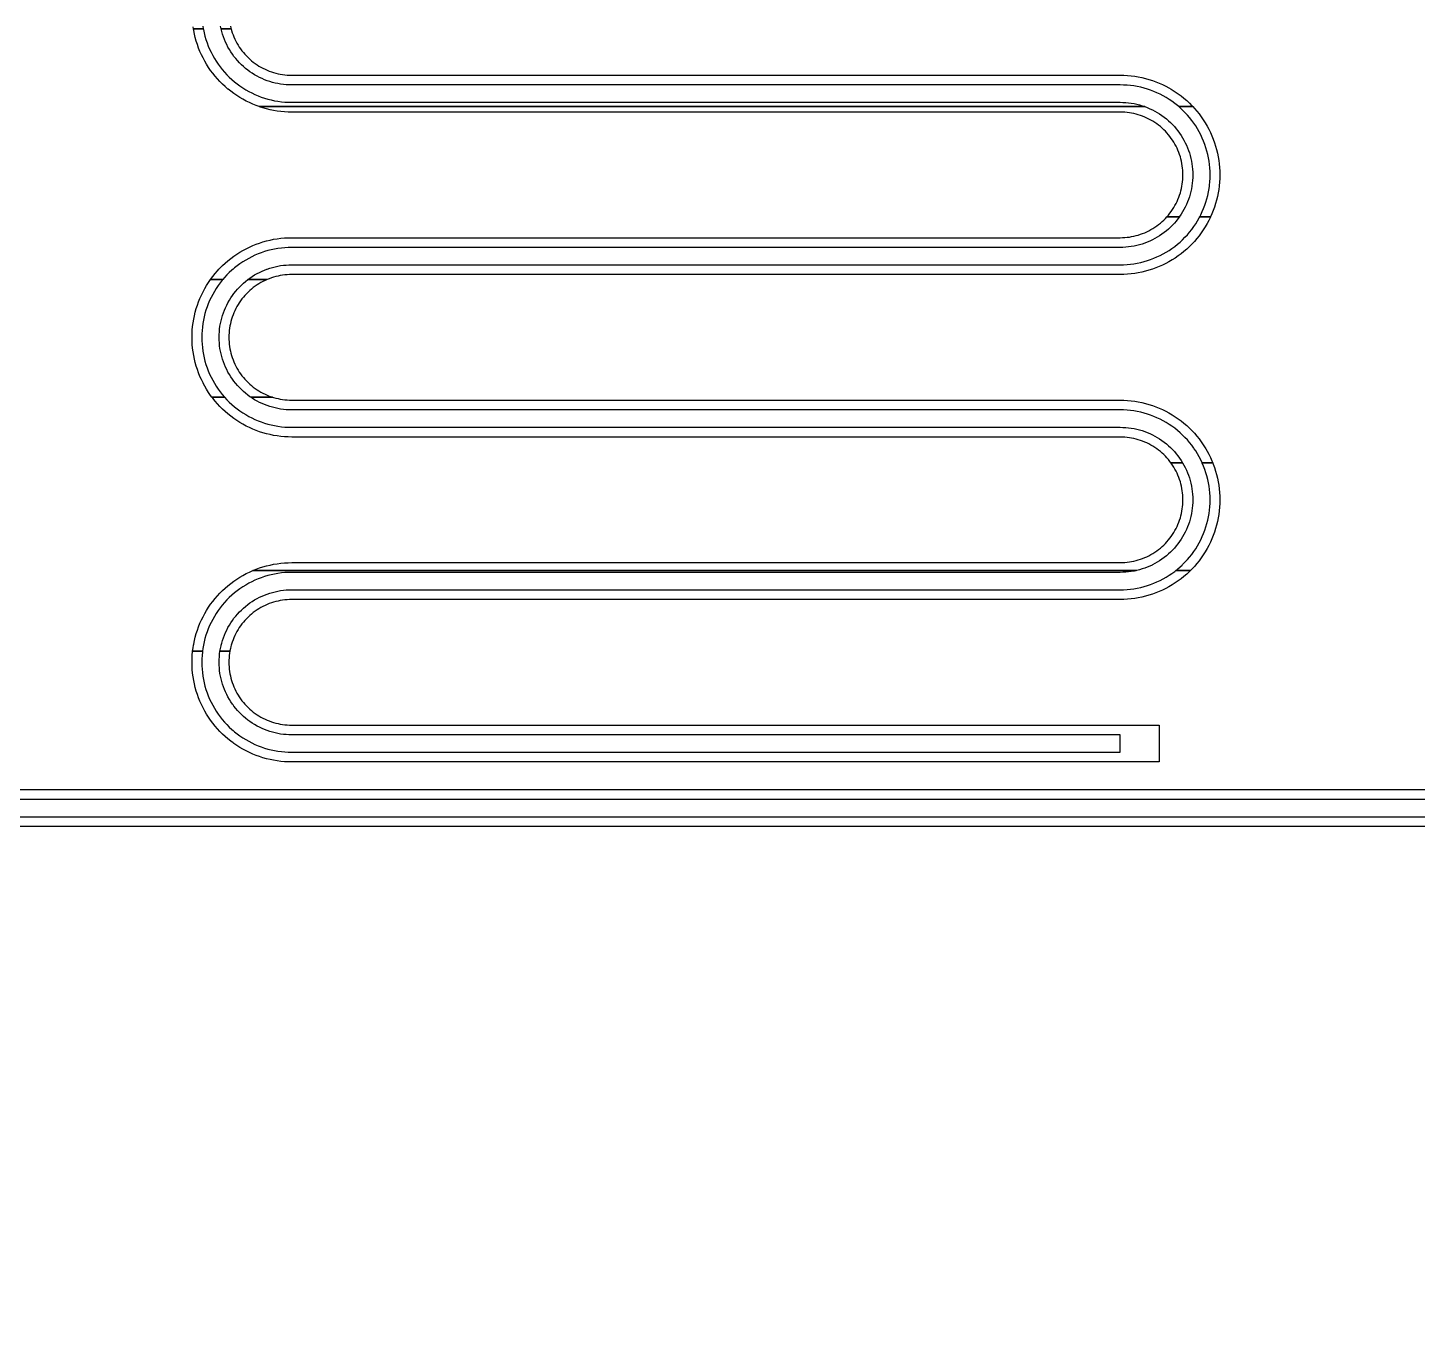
# Model space of a CAD drawing. Extents: x -4550 to 4550, y -4550 to 4550.
# Drawn here: x 1333 to 2188, y -318 to 480 of the extents above; entities that cross this region are included whole.
import ezdxf

# ---------------------------------------------------------------- set-up
doc = ezdxf.new("R2010")
doc.units = 0
doc.layers.add('L1D0', color=3, linetype='CONTINUOUS')

msp = doc.modelspace()

# ---------------------------------------------------------------- linework, layer by layer
at = {"layer": 'L1D0'}
for points in [[(1440.299, 481.251), (1440.599, 479.526), (1434.51, 479.526), (1434.304, 480.767)], [(1457.275, 481.296), (1457.607, 479.924), (1457.719, 479.526), (1451.524, 479.526), (1451.167, 481.199)], [(-3100, 11.35), (3100, 11.35), (3200, 318.3), (3668.3, 318.3), (3668.3, -318.3), (3200, -318.3), (3100, -11.35), (-3100, -11.35)], [(-3100, -5.35), (3100, -5.35), (3200, -150), (3500, -150), (3500, 150), (3200, 150), (3100, 5.35), (-3100, 5.35)]]:
    msp.add_lwpolyline(points, dxfattribs=at)
for points in [[(1474.953, 431.722), (1473.084, 432.398), (1471.006, 433.237), (1468.96, 434.151), (1466.948, 435.139), (1464.974, 436.2), (1463.04, 437.332), (1461.149, 438.534), (1459.303, 439.805), (1457.504, 441.142), (1455.847, 442.47), (1455.756, 442.543), (1454.06, 444.008), (1452.419, 445.534), (1450.834, 447.119), (1449.308, 448.76), (1447.843, 450.456), (1446.442, 452.204), (1445.105, 454.003), (1443.834, 455.849), (1442.632, 457.74), (1441.5, 459.674), (1440.439, 461.648), (1439.451, 463.66), (1438.537, 465.706), (1437.698, 467.784), (1436.936, 469.891), (1436.251, 472.025), (1435.645, 474.183), (1435.118, 476.361), (1434.671, 478.557), (1434.51, 479.526), (1440.599, 479.526), (1440.662, 479.162), (1441.106, 477.088), (1441.629, 475.033), (1442.23, 473), (1442.908, 470.991), (1443.663, 469.009), (1444.493, 467.058), (1445.397, 465.14), (1446.374, 463.258), (1447.423, 461.415), (1448.541, 459.614), (1449.728, 457.856), (1450.981, 456.145), (1452.298, 454.484), (1453.678, 452.874), (1455.119, 451.319), (1456.619, 449.819), (1458.174, 448.378), (1459.784, 446.998), (1461.445, 445.681), (1463.156, 444.428), (1464.914, 443.241), (1466.156, 442.47), (1466.715, 442.123), (1468.558, 441.074), (1470.44, 440.097), (1472.358, 439.193), (1474.309, 438.363), (1476.291, 437.608), (1478.3, 436.93), (1480.333, 436.329), (1482.388, 435.806), (1484.462, 435.362), (1486.551, 434.999), (1488.652, 434.715), (1490.763, 434.512), (1492.88, 434.391), (1495, 434.35), (2005, 434.35), (2006.71, 434.317), (2008.418, 434.219), (2010.121, 434.055), (2011.816, 433.827), (2013.501, 433.533), (2015.174, 433.176), (2016.831, 432.754), (2018.472, 432.269), (2020.092, 431.722)], [(2041.009, 431.722), (2040.216, 432.402), (2038.555, 433.719), (2036.844, 434.972), (2035.086, 436.159), (2033.285, 437.277), (2031.442, 438.326), (2029.56, 439.303), (2027.642, 440.207), (2025.691, 441.037), (2023.709, 441.792), (2021.7, 442.47), (2019.667, 443.071), (2017.612, 443.594), (2015.538, 444.038), (2013.449, 444.401), (2011.348, 444.685), (2009.237, 444.888), (2007.12, 445.009), (2005, 445.05), (1495, 445.05), (1493.29, 445.083), (1491.582, 445.181), (1489.879, 445.345), (1488.184, 445.573), (1486.499, 445.867), (1484.826, 446.224), (1483.169, 446.646), (1481.528, 447.131), (1479.908, 447.678), (1478.309, 448.287), (1476.735, 448.957), (1475.188, 449.686), (1473.67, 450.474), (1472.183, 451.32), (1470.73, 452.222), (1469.312, 453.179), (1467.932, 454.19), (1466.592, 455.253), (1465.293, 456.366), (1464.038, 457.529), (1462.829, 458.738), (1461.666, 459.993), (1460.553, 461.292), (1459.49, 462.632), (1458.479, 464.012), (1457.522, 465.43), (1456.62, 466.883), (1455.774, 468.37), (1454.986, 469.888), (1454.257, 471.435), (1453.587, 473.009), (1452.978, 474.608), (1452.431, 476.228), (1451.946, 477.869), (1451.524, 479.526), (1457.719, 479.526), (1457.989, 478.565), (1458.42, 477.221), (1458.9, 475.893), (1459.429, 474.584), (1460.004, 473.295), (1460.627, 472.028), (1461.295, 470.784), (1462.009, 469.566), (1462.766, 468.374), (1463.566, 467.211), (1464.409, 466.078), (1465.292, 464.977), (1466.215, 463.908), (1467.176, 462.874), (1468.174, 461.876), (1469.208, 460.915), (1470.277, 459.992), (1471.378, 459.109), (1472.511, 458.266), (1473.674, 457.466), (1474.866, 456.709), (1476.084, 455.995), (1477.328, 455.327), (1478.595, 454.704), (1479.884, 454.129), (1481.193, 453.6), (1482.521, 453.12), (1483.865, 452.689), (1485.224, 452.307), (1486.596, 451.975), (1487.98, 451.693), (1489.373, 451.462), (1490.773, 451.282), (1492.179, 451.153), (1493.588, 451.076), (1495, 451.05), (2005, 451.05), (2007.241, 451.009), (2009.478, 450.886), (2011.71, 450.682), (2013.933, 450.396), (2016.143, 450.029), (2018.339, 449.582), (2020.517, 449.055), (2022.675, 448.449), (2024.809, 447.764), (2026.916, 447.002), (2028.994, 446.163), (2031.04, 445.249), (2033.052, 444.261), (2035.026, 443.2), (2036.273, 442.47), (2036.96, 442.068), (2038.851, 440.866), (2040.697, 439.595), (2042.496, 438.258), (2044.244, 436.857), (2045.94, 435.392), (2047.581, 433.866), (2049.166, 432.281), (2049.686, 431.722)], [(2033.785, 363.908), (2034.708, 364.977), (2035.591, 366.078), (2036.434, 367.211), (2037.234, 368.374), (2037.991, 369.566), (2038.705, 370.784), (2039.373, 372.028), (2039.996, 373.295), (2040.571, 374.584), (2041.1, 375.893), (2041.58, 377.221), (2042.011, 378.565), (2042.393, 379.924), (2042.725, 381.296), (2043.007, 382.68), (2043.238, 384.073), (2043.418, 385.473), (2043.547, 386.879), (2043.624, 388.288), (2043.65, 389.7), (2043.624, 391.112), (2043.547, 392.521), (2043.418, 393.927), (2043.238, 395.327), (2043.007, 396.72), (2042.725, 398.104), (2042.393, 399.476), (2042.011, 400.835), (2041.58, 402.179), (2041.1, 403.507), (2040.571, 404.816), (2039.996, 406.105), (2039.373, 407.372), (2038.705, 408.616), (2037.991, 409.834), (2037.234, 411.026), (2036.434, 412.189), (2035.591, 413.322), (2034.708, 414.423), (2033.785, 415.492), (2032.824, 416.526), (2031.826, 417.524), (2030.792, 418.485), (2029.723, 419.408), (2028.622, 420.291), (2027.489, 421.134), (2026.326, 421.934), (2025.134, 422.691), (2023.916, 423.405), (2022.672, 424.073), (2021.405, 424.696), (2020.116, 425.271), (2018.807, 425.8), (2017.479, 426.28), (2016.135, 426.711), (2014.776, 427.093), (2013.404, 427.425), (2012.02, 427.707), (2010.627, 427.938), (2009.227, 428.118), (2007.821, 428.247), (2006.412, 428.324), (2005, 428.35), (1495, 428.35), (1492.759, 428.391), (1490.522, 428.514), (1488.29, 428.718), (1486.067, 429.004), (1483.857, 429.371), (1481.661, 429.818), (1479.483, 430.345), (1477.325, 430.951), (1475.191, 431.636), (1474.953, 431.722), (2020.092, 431.722), (2021.691, 431.113), (2023.265, 430.443), (2024.812, 429.714), (2026.33, 428.926), (2027.817, 428.08), (2029.27, 427.178), (2030.688, 426.221), (2032.068, 425.21), (2033.408, 424.147), (2034.707, 423.034), (2035.962, 421.871), (2037.171, 420.662), (2038.334, 419.407), (2039.447, 418.108), (2040.51, 416.768), (2041.521, 415.388), (2042.478, 413.97), (2043.38, 412.517), (2044.226, 411.03), (2045.014, 409.512), (2045.743, 407.965), (2046.413, 406.391), (2047.022, 404.792), (2047.569, 403.172), (2048.054, 401.531), (2048.476, 399.874), (2048.833, 398.201), (2049.127, 396.516), (2049.355, 394.821), (2049.519, 393.118), (2049.617, 391.41), (2049.65, 389.7), (2049.617, 387.99), (2049.519, 386.282), (2049.355, 384.579), (2049.127, 382.884), (2049.091, 382.68), (2048.833, 381.199), (2048.476, 379.526), (2048.054, 377.869), (2047.569, 376.228), (2047.022, 374.608), (2046.413, 373.009), (2045.743, 371.435), (2045.014, 369.888), (2044.226, 368.37), (2043.38, 366.883), (2042.478, 365.43), (2041.521, 364.012), (2041.445, 363.908)], [(2053.963, 363.908), (2054.603, 365.14), (2055.507, 367.058), (2056.337, 369.009), (2057.092, 370.991), (2057.77, 373), (2058.371, 375.033), (2058.894, 377.088), (2059.338, 379.162), (2059.701, 381.251), (2059.894, 382.68), (2059.985, 383.352), (2060.188, 385.463), (2060.309, 387.58), (2060.35, 389.7), (2060.309, 391.82), (2060.188, 393.937), (2059.985, 396.048), (2059.701, 398.149), (2059.338, 400.238), (2058.894, 402.312), (2058.371, 404.367), (2057.77, 406.4), (2057.092, 408.409), (2056.337, 410.391), (2055.507, 412.342), (2054.603, 414.26), (2053.626, 416.142), (2052.577, 417.985), (2051.459, 419.786), (2050.272, 421.544), (2049.019, 423.255), (2047.702, 424.916), (2046.322, 426.526), (2044.881, 428.081), (2043.381, 429.581), (2041.826, 431.022), (2041.009, 431.722), (2049.686, 431.722), (2050.692, 430.64), (2052.157, 428.944), (2053.558, 427.196), (2054.895, 425.397), (2056.166, 423.551), (2057.368, 421.66), (2058.5, 419.726), (2059.561, 417.752), (2060.549, 415.74), (2061.463, 413.694), (2062.302, 411.616), (2063.064, 409.509), (2063.749, 407.375), (2064.355, 405.217), (2064.882, 403.039), (2065.329, 400.843), (2065.696, 398.633), (2065.982, 396.41), (2066.186, 394.178), (2066.309, 391.941), (2066.35, 389.7), (2066.309, 387.459), (2066.186, 385.222), (2065.982, 382.99), (2065.942, 382.68), (2065.696, 380.767), (2065.329, 378.557), (2064.882, 376.361), (2064.355, 374.183), (2063.749, 372.025), (2063.064, 369.891), (2062.302, 367.784), (2061.463, 365.706), (2060.66, 363.908)], [(1444.976, 325.21), (1445.105, 325.397), (1446.442, 327.196), (1447.843, 328.944), (1449.308, 330.64), (1450.234, 331.636), (1450.834, 332.281), (1452.419, 333.866), (1454.06, 335.392), (1455.756, 336.857), (1457.504, 338.258), (1459.303, 339.595), (1461.149, 340.866), (1463.04, 342.068), (1464.974, 343.2), (1466.948, 344.261), (1468.96, 345.249), (1471.006, 346.163), (1473.084, 347.002), (1475.191, 347.764), (1477.325, 348.449), (1479.483, 349.055), (1481.661, 349.582), (1483.857, 350.029), (1486.067, 350.396), (1488.29, 350.682), (1490.522, 350.886), (1492.759, 351.009), (1495, 351.05), (2005, 351.05), (2006.412, 351.076), (2007.821, 351.153), (2009.227, 351.282), (2010.627, 351.462), (2012.02, 351.693), (2013.404, 351.975), (2014.776, 352.307), (2016.135, 352.689), (2017.479, 353.12), (2018.807, 353.6), (2020.116, 354.129), (2021.405, 354.704), (2022.672, 355.327), (2023.916, 355.995), (2025.134, 356.709), (2026.326, 357.466), (2027.489, 358.266), (2028.622, 359.109), (2029.723, 359.992), (2030.792, 360.915), (2031.826, 361.876), (2032.824, 362.874), (2033.785, 363.908), (2041.445, 363.908), (2040.51, 362.632), (2039.447, 361.292), (2038.334, 359.993), (2037.171, 358.738), (2035.962, 357.529), (2034.707, 356.366), (2033.408, 355.253), (2032.068, 354.19), (2030.688, 353.179), (2029.27, 352.222), (2027.817, 351.32), (2026.33, 350.474), (2024.812, 349.686), (2023.265, 348.957), (2021.691, 348.287), (2020.092, 347.678), (2018.472, 347.131), (2016.831, 346.646), (2015.174, 346.224), (2013.501, 345.867), (2011.816, 345.573), (2010.121, 345.345), (2008.418, 345.181), (2006.71, 345.083), (2005, 345.05), (1495, 345.05), (1492.88, 345.009), (1490.763, 344.888), (1488.652, 344.685), (1486.551, 344.401), (1484.462, 344.038), (1482.388, 343.594), (1480.333, 343.071), (1478.3, 342.47), (1476.291, 341.792), (1474.309, 341.037), (1472.358, 340.207), (1470.44, 339.303), (1468.558, 338.326), (1466.715, 337.277), (1464.914, 336.159), (1463.156, 334.972), (1461.445, 333.719), (1459.784, 332.402), (1458.89, 331.636), (1458.174, 331.022), (1456.619, 329.581), (1455.119, 328.081), (1453.678, 326.526), (1452.55, 325.21)], [(1467.932, 325.21), (1469.312, 326.221), (1470.73, 327.178), (1472.183, 328.08), (1473.67, 328.926), (1475.188, 329.714), (1476.735, 330.443), (1478.309, 331.113), (1479.682, 331.636), (1479.908, 331.722), (1481.528, 332.269), (1483.169, 332.754), (1484.826, 333.176), (1486.499, 333.533), (1488.184, 333.827), (1489.879, 334.055), (1491.582, 334.219), (1493.29, 334.317), (1495, 334.35), (2005, 334.35), (2007.12, 334.391), (2009.237, 334.512), (2011.348, 334.715), (2013.449, 334.999), (2015.538, 335.362), (2017.612, 335.806), (2019.667, 336.329), (2021.7, 336.93), (2023.709, 337.608), (2025.691, 338.363), (2027.642, 339.193), (2029.56, 340.097), (2031.442, 341.074), (2033.285, 342.123), (2035.086, 343.241), (2036.844, 344.428), (2038.555, 345.681), (2040.216, 346.998), (2041.826, 348.378), (2043.381, 349.819), (2044.881, 351.319), (2046.322, 352.874), (2047.702, 354.484), (2049.019, 356.145), (2050.272, 357.856), (2051.459, 359.614), (2052.577, 361.415), (2053.626, 363.258), (2053.963, 363.908), (2060.66, 363.908), (2060.549, 363.66), (2059.561, 361.648), (2058.5, 359.674), (2057.368, 357.74), (2056.166, 355.849), (2054.895, 354.003), (2053.558, 352.204), (2052.157, 350.456), (2050.692, 348.76), (2049.166, 347.119), (2047.581, 345.534), (2045.94, 344.008), (2044.244, 342.543), (2042.496, 341.142), (2040.697, 339.805), (2038.851, 338.534), (2036.96, 337.332), (2035.026, 336.2), (2033.052, 335.139), (2031.04, 334.151), (2028.994, 333.237), (2026.916, 332.398), (2024.809, 331.636), (2022.675, 330.951), (2020.517, 330.345), (2018.339, 329.818), (2016.143, 329.371), (2013.933, 329.004), (2011.71, 328.718), (2009.478, 328.514), (2007.241, 328.391), (2005, 328.35), (1495, 328.35), (1493.588, 328.324), (1492.179, 328.247), (1490.773, 328.118), (1489.373, 327.938), (1487.98, 327.707), (1486.596, 327.425), (1485.224, 327.093), (1483.865, 326.711), (1482.521, 326.28), (1481.193, 325.8), (1479.884, 325.271), (1479.747, 325.21)], [(1445.944, 252.874), (1445.105, 254.003), (1443.834, 255.849), (1442.632, 257.74), (1441.5, 259.674), (1440.564, 261.415), (1440.439, 261.648), (1439.451, 263.66), (1438.537, 265.706), (1437.698, 267.784), (1436.936, 269.891), (1436.251, 272.025), (1435.645, 274.183), (1435.118, 276.361), (1434.671, 278.557), (1434.304, 280.767), (1434.018, 282.99), (1433.814, 285.222), (1433.691, 287.459), (1433.65, 289.7), (1433.691, 291.941), (1433.814, 294.178), (1434.018, 296.41), (1434.304, 298.633), (1434.671, 300.843), (1435.118, 303.039), (1435.645, 305.217), (1436.251, 307.375), (1436.936, 309.509), (1437.698, 311.616), (1438.537, 313.694), (1439.451, 315.74), (1440.439, 317.752), (1441.5, 319.726), (1442.632, 321.66), (1443.834, 323.551), (1444.976, 325.21), (1452.55, 325.21), (1452.298, 324.916), (1450.981, 323.255), (1449.728, 321.544), (1448.541, 319.786), (1447.423, 317.985), (1446.374, 316.142), (1445.397, 314.26), (1444.493, 312.342), (1443.663, 310.391), (1442.908, 308.409), (1442.23, 306.4), (1441.629, 304.367), (1441.106, 302.312), (1440.662, 300.238), (1440.299, 298.149), (1440.015, 296.048), (1439.812, 293.937), (1439.691, 291.82), (1439.65, 289.7), (1439.691, 287.58), (1439.812, 285.463), (1440.015, 283.352), (1440.299, 281.251), (1440.662, 279.162), (1441.106, 277.088), (1441.629, 275.033), (1442.23, 273), (1442.908, 270.991), (1443.663, 269.009), (1444.493, 267.058), (1445.397, 265.14), (1446.374, 263.258), (1447.423, 261.415), (1448.541, 259.614), (1449.728, 257.856), (1450.981, 256.145), (1452.298, 254.484), (1453.678, 252.874)], [(1469.764, 252.874), (1469.312, 253.179), (1467.932, 254.19), (1466.592, 255.253), (1465.293, 256.366), (1464.038, 257.529), (1462.829, 258.738), (1461.666, 259.993), (1460.553, 261.292), (1460.455, 261.415), (1459.49, 262.632), (1458.479, 264.012), (1457.522, 265.43), (1456.62, 266.883), (1455.774, 268.37), (1454.986, 269.888), (1454.257, 271.435), (1453.587, 273.009), (1452.978, 274.608), (1452.431, 276.228), (1451.946, 277.869), (1451.524, 279.526), (1451.167, 281.199), (1450.873, 282.884), (1450.645, 284.579), (1450.481, 286.282), (1450.383, 287.99), (1450.35, 289.7), (1450.383, 291.41), (1450.481, 293.118), (1450.645, 294.821), (1450.873, 296.516), (1451.167, 298.201), (1451.524, 299.874), (1451.946, 301.531), (1452.431, 303.172), (1452.978, 304.792), (1453.587, 306.391), (1454.257, 307.965), (1454.986, 309.512), (1455.774, 311.03), (1456.62, 312.517), (1457.522, 313.97), (1458.479, 315.388), (1459.49, 316.768), (1460.553, 318.108), (1461.666, 319.407), (1462.829, 320.662), (1464.038, 321.871), (1465.293, 323.034), (1466.592, 324.147), (1467.932, 325.21), (1479.747, 325.21), (1478.595, 324.696), (1477.328, 324.073), (1476.084, 323.405), (1474.866, 322.691), (1473.674, 321.934), (1472.511, 321.134), (1471.378, 320.291), (1470.277, 319.408), (1469.208, 318.485), (1468.174, 317.524), (1467.176, 316.526), (1466.215, 315.492), (1465.292, 314.423), (1464.409, 313.322), (1463.566, 312.189), (1462.766, 311.026), (1462.009, 309.834), (1461.295, 308.616), (1460.627, 307.372), (1460.004, 306.105), (1459.429, 304.816), (1458.9, 303.507), (1458.42, 302.179), (1457.989, 300.835), (1457.607, 299.476), (1457.275, 298.104), (1456.993, 296.72), (1456.762, 295.327), (1456.582, 293.927), (1456.453, 292.521), (1456.376, 291.112), (1456.35, 289.7), (1456.376, 288.288), (1456.453, 286.879), (1456.582, 285.473), (1456.762, 284.073), (1456.993, 282.68), (1457.275, 281.296), (1457.607, 279.924), (1457.989, 278.565), (1458.42, 277.221), (1458.9, 275.893), (1459.429, 274.584), (1460.004, 273.295), (1460.627, 272.028), (1461.295, 270.784), (1462.009, 269.566), (1462.766, 268.374), (1463.566, 267.211), (1464.409, 266.078), (1465.292, 264.977), (1466.215, 263.908), (1467.176, 262.874), (1468.174, 261.876), (1468.67, 261.415), (1469.208, 260.915), (1470.277, 259.992), (1471.378, 259.109), (1472.511, 258.266), (1473.674, 257.466), (1474.866, 256.709), (1476.084, 255.995), (1477.328, 255.327), (1478.595, 254.704), (1479.884, 254.129), (1481.193, 253.6), (1482.521, 253.12), (1483.288, 252.874)], [(2036.19, 212.517), (2035.591, 213.322), (2034.708, 214.423), (2033.785, 215.492), (2032.824, 216.526), (2031.826, 217.524), (2030.792, 218.485), (2029.723, 219.408), (2028.622, 220.291), (2027.489, 221.134), (2026.326, 221.934), (2025.134, 222.691), (2023.916, 223.405), (2022.672, 224.073), (2021.405, 224.696), (2020.116, 225.271), (2018.807, 225.8), (2017.479, 226.28), (2016.135, 226.711), (2014.776, 227.093), (2013.404, 227.425), (2012.02, 227.707), (2010.627, 227.938), (2009.227, 228.118), (2007.821, 228.247), (2006.412, 228.324), (2005, 228.35), (1495, 228.35), (1492.759, 228.391), (1490.522, 228.514), (1488.29, 228.718), (1486.067, 229.004), (1483.857, 229.371), (1481.661, 229.818), (1479.483, 230.345), (1477.325, 230.951), (1475.191, 231.636), (1473.084, 232.398), (1471.006, 233.237), (1468.96, 234.151), (1466.948, 235.139), (1464.974, 236.2), (1463.04, 237.332), (1461.149, 238.534), (1459.303, 239.805), (1457.504, 241.142), (1455.756, 242.543), (1454.06, 244.008), (1452.419, 245.534), (1450.834, 247.119), (1449.308, 248.76), (1447.843, 250.456), (1446.442, 252.204), (1445.944, 252.874), (1453.678, 252.874), (1455.119, 251.319), (1456.619, 249.819), (1458.174, 248.378), (1459.784, 246.998), (1461.445, 245.681), (1463.156, 244.428), (1464.914, 243.241), (1466.715, 242.123), (1468.558, 241.074), (1470.44, 240.097), (1472.358, 239.193), (1474.309, 238.363), (1476.291, 237.608), (1478.3, 236.93), (1480.333, 236.329), (1482.388, 235.806), (1484.462, 235.362), (1486.551, 234.999), (1488.652, 234.715), (1490.763, 234.512), (1492.88, 234.391), (1495, 234.35), (2005, 234.35), (2006.71, 234.317), (2008.418, 234.219), (2010.121, 234.055), (2011.816, 233.827), (2013.501, 233.533), (2015.174, 233.176), (2016.831, 232.754), (2018.472, 232.269), (2020.092, 231.722), (2021.691, 231.113), (2023.265, 230.443), (2024.812, 229.714), (2026.33, 228.926), (2027.817, 228.08), (2029.27, 227.178), (2030.688, 226.221), (2032.068, 225.21), (2033.408, 224.147), (2034.707, 223.034), (2035.962, 221.871), (2037.171, 220.662), (2038.334, 219.407), (2039.447, 218.108), (2040.51, 216.768), (2041.521, 215.388), (2042.478, 213.97), (2043.38, 212.517)], [(2055.425, 212.517), (2054.603, 214.26), (2053.626, 216.142), (2052.577, 217.985), (2051.459, 219.786), (2050.549, 221.134), (2050.272, 221.544), (2049.019, 223.255), (2047.702, 224.916), (2046.322, 226.526), (2044.881, 228.081), (2043.381, 229.581), (2041.826, 231.022), (2040.216, 232.402), (2038.555, 233.719), (2036.844, 234.972), (2035.086, 236.159), (2033.285, 237.277), (2031.442, 238.326), (2029.56, 239.303), (2027.642, 240.207), (2025.691, 241.037), (2023.709, 241.792), (2021.7, 242.47), (2019.667, 243.071), (2017.612, 243.594), (2015.538, 244.038), (2013.449, 244.401), (2011.348, 244.685), (2009.237, 244.888), (2007.12, 245.009), (2005, 245.05), (1495, 245.05), (1493.29, 245.083), (1491.582, 245.181), (1489.879, 245.345), (1488.184, 245.573), (1486.499, 245.867), (1484.826, 246.224), (1483.169, 246.646), (1481.528, 247.131), (1479.908, 247.678), (1478.309, 248.287), (1476.735, 248.957), (1475.188, 249.686), (1473.67, 250.474), (1472.183, 251.32), (1470.73, 252.222), (1469.764, 252.874), (1483.288, 252.874), (1483.865, 252.689), (1485.224, 252.307), (1486.596, 251.975), (1487.98, 251.693), (1489.373, 251.462), (1490.773, 251.282), (1492.179, 251.153), (1493.588, 251.076), (1495, 251.05), (2005, 251.05), (2007.241, 251.009), (2009.478, 250.886), (2011.71, 250.682), (2013.933, 250.396), (2016.143, 250.029), (2018.339, 249.582), (2020.517, 249.055), (2022.675, 248.449), (2024.809, 247.764), (2026.916, 247.002), (2028.994, 246.163), (2031.04, 245.249), (2033.052, 244.261), (2035.026, 243.2), (2036.96, 242.068), (2038.851, 240.866), (2040.697, 239.595), (2042.496, 238.258), (2044.244, 236.857), (2045.94, 235.392), (2047.581, 233.866), (2049.166, 232.281), (2050.692, 230.64), (2052.157, 228.944), (2053.558, 227.196), (2054.895, 225.397), (2056.166, 223.551), (2057.368, 221.66), (2057.676, 221.134), (2058.5, 219.726), (2059.561, 217.752), (2060.549, 215.74), (2061.463, 213.694), (2061.938, 212.517)], [(1471.006, 146.163), (1473.084, 147.002), (1475.191, 147.764), (1477.325, 148.449), (1479.483, 149.055), (1481.661, 149.582), (1483.857, 150.029), (1486.067, 150.396), (1488.29, 150.682), (1490.522, 150.886), (1492.759, 151.009), (1495, 151.05), (2005, 151.05), (2006.412, 151.076), (2007.821, 151.153), (2009.227, 151.282), (2010.627, 151.462), (2012.02, 151.693), (2013.404, 151.975), (2014.776, 152.307), (2016.135, 152.689), (2017.479, 153.12), (2018.807, 153.6), (2020.116, 154.129), (2021.405, 154.704), (2022.672, 155.327), (2023.916, 155.995), (2025.134, 156.709), (2026.326, 157.466), (2027.489, 158.266), (2028.622, 159.109), (2029.723, 159.992), (2030.792, 160.915), (2031.826, 161.876), (2032.824, 162.874), (2033.785, 163.908), (2034.708, 164.977), (2035.591, 166.078), (2036.434, 167.211), (2037.234, 168.374), (2037.991, 169.566), (2038.705, 170.784), (2039.373, 172.028), (2039.996, 173.295), (2040.571, 174.584), (2041.1, 175.893), (2041.58, 177.221), (2042.011, 178.565), (2042.393, 179.924), (2042.725, 181.296), (2043.007, 182.68), (2043.238, 184.073), (2043.418, 185.473), (2043.547, 186.879), (2043.624, 188.288), (2043.65, 189.7), (2043.624, 191.112), (2043.547, 192.521), (2043.418, 193.927), (2043.238, 195.327), (2043.007, 196.72), (2042.725, 198.104), (2042.393, 199.476), (2042.011, 200.835), (2041.58, 202.179), (2041.1, 203.507), (2040.571, 204.816), (2039.996, 206.105), (2039.373, 207.372), (2038.705, 208.616), (2037.991, 209.834), (2037.234, 211.026), (2036.434, 212.189), (2036.19, 212.517), (2043.38, 212.517), (2044.226, 211.03), (2045.014, 209.512), (2045.743, 207.965), (2046.413, 206.391), (2047.022, 204.792), (2047.569, 203.172), (2048.054, 201.531), (2048.476, 199.874), (2048.833, 198.201), (2049.127, 196.516), (2049.355, 194.821), (2049.519, 193.118), (2049.617, 191.41), (2049.65, 189.7), (2049.617, 187.99), (2049.519, 186.282), (2049.355, 184.579), (2049.127, 182.884), (2048.833, 181.199), (2048.476, 179.526), (2048.054, 177.869), (2047.569, 176.228), (2047.022, 174.608), (2046.413, 173.009), (2045.743, 171.435), (2045.014, 169.888), (2044.226, 168.37), (2043.38, 166.883), (2042.478, 165.43), (2041.521, 164.012), (2040.51, 162.632), (2039.447, 161.292), (2038.334, 159.993), (2037.171, 158.738), (2035.962, 157.529), (2034.707, 156.366), (2033.408, 155.253), (2032.068, 154.19), (2030.688, 153.179), (2029.27, 152.222), (2027.817, 151.32), (2026.33, 150.474), (2024.812, 149.686), (2024.591, 149.582), (2023.265, 148.957), (2021.691, 148.287), (2020.092, 147.678), (2018.472, 147.131), (2016.831, 146.646), (2015.174, 146.224), (2014.888, 146.163)], [(2039.163, 146.163), (2040.216, 146.998), (2041.826, 148.378), (2043.125, 149.582), (2043.381, 149.819), (2044.881, 151.319), (2046.322, 152.874), (2047.702, 154.484), (2049.019, 156.145), (2050.272, 157.856), (2051.459, 159.614), (2052.577, 161.415), (2053.626, 163.258), (2054.603, 165.14), (2055.507, 167.058), (2056.337, 169.009), (2057.092, 170.991), (2057.77, 173), (2058.371, 175.033), (2058.894, 177.088), (2059.338, 179.162), (2059.701, 181.251), (2059.985, 183.352), (2060.188, 185.463), (2060.309, 187.58), (2060.35, 189.7), (2060.309, 191.82), (2060.188, 193.937), (2059.985, 196.048), (2059.701, 198.149), (2059.338, 200.238), (2058.894, 202.312), (2058.371, 204.367), (2057.77, 206.4), (2057.092, 208.409), (2056.337, 210.391), (2055.507, 212.342), (2055.425, 212.517), (2061.938, 212.517), (2062.302, 211.616), (2063.064, 209.509), (2063.749, 207.375), (2064.355, 205.217), (2064.882, 203.039), (2065.329, 200.843), (2065.696, 198.633), (2065.982, 196.41), (2066.186, 194.178), (2066.309, 191.941), (2066.35, 189.7), (2066.309, 187.459), (2066.186, 185.222), (2065.982, 182.99), (2065.696, 180.767), (2065.329, 178.557), (2064.882, 176.361), (2064.355, 174.183), (2063.749, 172.025), (2063.064, 169.891), (2062.302, 167.784), (2061.463, 165.706), (2060.549, 163.66), (2059.561, 161.648), (2058.5, 159.674), (2057.368, 157.74), (2056.166, 155.849), (2054.895, 154.003), (2053.558, 152.204), (2052.157, 150.456), (2051.402, 149.582), (2050.692, 148.76), (2049.166, 147.119), (2048.21, 146.163)], [(1434.032, 96.516), (1434.304, 98.633), (1434.571, 100.238), (1434.671, 100.843), (1435.118, 103.039), (1435.645, 105.217), (1436.251, 107.375), (1436.936, 109.509), (1437.698, 111.616), (1438.537, 113.694), (1439.451, 115.74), (1440.439, 117.752), (1441.5, 119.726), (1442.632, 121.66), (1443.834, 123.551), (1445.105, 125.397), (1446.442, 127.196), (1447.843, 128.944), (1449.308, 130.64), (1450.834, 132.281), (1452.419, 133.866), (1454.06, 135.392), (1455.756, 136.857), (1457.504, 138.258), (1459.303, 139.595), (1461.149, 140.866), (1463.04, 142.068), (1464.974, 143.2), (1466.948, 144.261), (1468.96, 145.249), (1471.006, 146.163), (2014.888, 146.163), (2013.501, 145.867), (2011.816, 145.573), (2010.121, 145.345), (2008.418, 145.181), (2006.71, 145.083), (2005, 145.05), (1495, 145.05), (1492.88, 145.009), (1490.763, 144.888), (1488.652, 144.685), (1486.551, 144.401), (1484.462, 144.038), (1482.388, 143.594), (1480.333, 143.071), (1478.3, 142.47), (1476.291, 141.792), (1474.309, 141.037), (1472.358, 140.207), (1470.44, 139.303), (1468.558, 138.326), (1466.715, 137.277), (1464.914, 136.159), (1463.156, 134.972), (1461.445, 133.719), (1459.784, 132.402), (1458.174, 131.022), (1456.619, 129.581), (1455.119, 128.081), (1453.678, 126.526), (1452.298, 124.916), (1450.981, 123.255), (1449.728, 121.544), (1448.541, 119.786), (1447.423, 117.985), (1446.374, 116.142), (1445.397, 114.26), (1444.493, 112.342), (1443.663, 110.391), (1442.908, 108.409), (1442.23, 106.4), (1441.629, 104.367), (1441.106, 102.312), (1440.662, 100.238), (1440.299, 98.149), (1440.078, 96.516)], [(1450.873, 96.516), (1451.167, 98.201), (1451.524, 99.874), (1451.617, 100.238), (1451.946, 101.531), (1452.431, 103.172), (1452.978, 104.792), (1453.587, 106.391), (1454.257, 107.965), (1454.986, 109.512), (1455.774, 111.03), (1456.62, 112.517), (1457.522, 113.97), (1458.479, 115.388), (1459.49, 116.768), (1460.553, 118.108), (1461.666, 119.407), (1462.829, 120.662), (1464.038, 121.871), (1465.293, 123.034), (1466.592, 124.147), (1467.932, 125.21), (1469.312, 126.221), (1470.73, 127.178), (1472.183, 128.08), (1473.67, 128.926), (1475.188, 129.714), (1476.735, 130.443), (1478.309, 131.113), (1479.908, 131.722), (1481.528, 132.269), (1483.169, 132.754), (1484.826, 133.176), (1486.499, 133.533), (1488.184, 133.827), (1489.879, 134.055), (1491.582, 134.219), (1493.29, 134.317), (1495, 134.35), (2005, 134.35), (2007.12, 134.391), (2009.237, 134.512), (2011.348, 134.715), (2013.449, 134.999), (2015.538, 135.362), (2017.612, 135.806), (2019.667, 136.329), (2021.7, 136.93), (2023.709, 137.608), (2025.691, 138.363), (2027.642, 139.193), (2029.56, 140.097), (2031.442, 141.074), (2033.285, 142.123), (2035.086, 143.241), (2036.844, 144.428), (2038.555, 145.681), (2039.163, 146.163), (2048.21, 146.163), (2047.581, 145.534), (2045.94, 144.008), (2044.244, 142.543), (2042.496, 141.142), (2040.697, 139.805), (2038.851, 138.534), (2036.96, 137.332), (2035.026, 136.2), (2033.052, 135.139), (2031.04, 134.151), (2028.994, 133.237), (2026.916, 132.398), (2024.809, 131.636), (2022.675, 130.951), (2020.517, 130.345), (2018.339, 129.818), (2016.143, 129.371), (2013.933, 129.004), (2011.71, 128.718), (2009.478, 128.514), (2007.241, 128.391), (2005, 128.35), (1495, 128.35), (1493.588, 128.324), (1492.179, 128.247), (1490.773, 128.118), (1489.373, 127.938), (1487.98, 127.707), (1486.596, 127.425), (1485.224, 127.093), (1483.865, 126.711), (1482.521, 126.28), (1481.193, 125.8), (1479.884, 125.271), (1478.595, 124.696), (1477.328, 124.073), (1476.084, 123.405), (1474.866, 122.691), (1473.674, 121.934), (1472.511, 121.134), (1471.378, 120.291), (1470.277, 119.408), (1469.208, 118.485), (1468.174, 117.524), (1467.176, 116.526), (1466.215, 115.492), (1465.292, 114.423), (1464.409, 113.322), (1463.566, 112.189), (1462.766, 111.026), (1462.009, 109.834), (1461.295, 108.616), (1460.627, 107.372), (1460.004, 106.105), (1459.429, 104.816), (1458.9, 103.507), (1458.42, 102.179), (1457.989, 100.835), (1457.821, 100.238), (1457.607, 99.476), (1457.275, 98.104), (1456.993, 96.72), (1456.959, 96.516)], [(1495, 28.35), (1492.759, 28.391), (1490.522, 28.514), (1488.29, 28.718), (1486.067, 29.004), (1483.857, 29.371), (1481.661, 29.818), (1479.483, 30.345), (1477.325, 30.951), (1475.191, 31.636), (1473.084, 32.398), (1471.006, 33.237), (1468.96, 34.151), (1466.948, 35.139), (1464.974, 36.2), (1463.04, 37.332), (1461.149, 38.534), (1459.303, 39.805), (1458.9, 40.105), (1457.504, 41.142), (1455.756, 42.543), (1454.06, 44.008), (1452.419, 45.534), (1450.834, 47.119), (1449.308, 48.76), (1447.843, 50.456), (1446.442, 52.204), (1445.105, 54.003), (1443.834, 55.849), (1442.632, 57.74), (1441.5, 59.674), (1440.439, 61.648), (1439.451, 63.66), (1438.537, 65.706), (1437.698, 67.784), (1436.936, 69.891), (1436.251, 72.025), (1435.645, 74.183), (1435.118, 76.361), (1434.671, 78.557), (1434.304, 80.767), (1434.018, 82.99), (1433.814, 85.222), (1433.691, 87.459), (1433.65, 89.7), (1433.691, 91.941), (1433.814, 94.178), (1434.018, 96.41), (1434.032, 96.516), (1440.078, 96.516), (1440.015, 96.048), (1439.812, 93.937), (1439.691, 91.82), (1439.65, 89.7), (1439.691, 87.58), (1439.812, 85.463), (1440.015, 83.352), (1440.299, 81.251), (1440.662, 79.162), (1441.106, 77.088), (1441.629, 75.033), (1442.23, 73), (1442.908, 70.991), (1443.663, 69.009), (1444.493, 67.058), (1445.397, 65.14), (1446.374, 63.258), (1447.423, 61.415), (1448.541, 59.614), (1449.728, 57.856), (1450.981, 56.145), (1452.298, 54.484), (1453.678, 52.874), (1455.119, 51.319), (1456.619, 49.819), (1458.174, 48.378), (1458.9, 47.756), (1459.784, 46.998), (1461.445, 45.681), (1463.156, 44.428), (1464.914, 43.241), (1466.715, 42.123), (1468.558, 41.074), (1470.44, 40.097), (1472.358, 39.193), (1474.309, 38.363), (1476.291, 37.608), (1478.3, 36.93), (1480.333, 36.329), (1482.388, 35.806), (1484.462, 35.362), (1486.551, 34.999), (1488.652, 34.715), (1490.763, 34.512), (1492.88, 34.391), (1495, 34.35), (2005, 34.35), (2005, 45.05), (1495, 45.05), (1493.29, 45.083), (1491.582, 45.181), (1489.879, 45.345), (1488.184, 45.573), (1486.499, 45.867), (1484.826, 46.224), (1483.169, 46.646), (1481.528, 47.131), (1479.908, 47.678), (1478.309, 48.287), (1476.735, 48.957), (1475.188, 49.686), (1473.67, 50.474), (1472.183, 51.32), (1470.73, 52.222), (1469.312, 53.179), (1467.932, 54.19), (1466.592, 55.253), (1465.293, 56.366), (1464.038, 57.529), (1462.829, 58.738), (1461.666, 59.993), (1460.553, 61.292), (1459.49, 62.632), (1458.9, 63.437), (1458.479, 64.012), (1457.522, 65.43), (1456.62, 66.883), (1455.774, 68.37), (1454.986, 69.888), (1454.257, 71.435), (1453.587, 73.009), (1452.978, 74.608), (1452.431, 76.228), (1451.946, 77.869), (1451.524, 79.526), (1451.167, 81.199), (1450.873, 82.884), (1450.645, 84.579), (1450.481, 86.282), (1450.383, 87.99), (1450.35, 89.7), (1450.383, 91.41), (1450.481, 93.118), (1450.645, 94.821), (1450.873, 96.516), (1456.959, 96.516), (1456.762, 95.327), (1456.582, 93.927), (1456.453, 92.521), (1456.376, 91.112), (1456.35, 89.7), (1456.376, 88.288), (1456.453, 86.879), (1456.582, 85.473), (1456.762, 84.073), (1456.993, 82.68), (1457.275, 81.296), (1457.607, 79.924), (1457.989, 78.565), (1458.42, 77.221), (1458.9, 75.893), (1459.429, 74.584), (1460.004, 73.295), (1460.627, 72.028), (1461.295, 70.784), (1462.009, 69.566), (1462.766, 68.374), (1463.566, 67.211), (1464.409, 66.078), (1465.292, 64.977), (1466.215, 63.908), (1467.176, 62.874), (1468.174, 61.876), (1469.208, 60.915), (1470.277, 59.992), (1471.378, 59.109), (1472.511, 58.266), (1473.674, 57.466), (1474.866, 56.709), (1476.084, 55.995), (1477.328, 55.327), (1478.595, 54.704), (1479.884, 54.129), (1481.193, 53.6), (1482.521, 53.12), (1483.865, 52.689), (1485.224, 52.307), (1486.596, 51.975), (1487.98, 51.693), (1489.373, 51.462), (1490.773, 51.282), (1492.179, 51.153), (1493.588, 51.076), (1495, 51.05), (2029, 51.05), (2029, 28.35)]]:
    msp.add_lwpolyline(points, close=True, dxfattribs=at)

doc.saveas('drawing.dxf')
